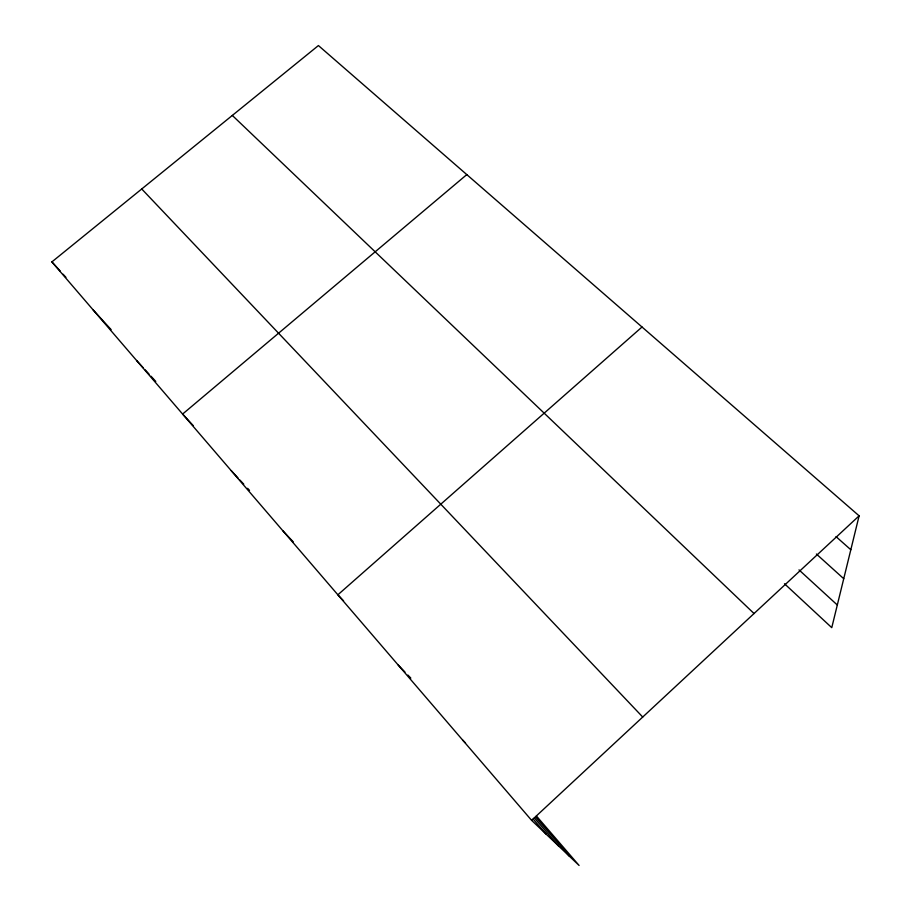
<?xml version="1.0" encoding="UTF-8"?>
<svg xmlns="http://www.w3.org/2000/svg" width="911" height="911" viewBox="0 0 911 911"><rect width="100%" height="100%" fill="white"/><g stroke="black" fill="none" stroke-linecap="round" stroke-linejoin="round"><path stroke-width="1.37" d="M536.385 815.949L579.089 865.45L531.614 820.355L51.893 261.901L318.417 45.55L859.107 515.831L831.766 627.668L784.485 583.746M531.614 820.355L859.107 515.831M642.016 327.015L337.867 594.815L343.561 600.816M466.796 174.605L182.61 414.061L193.189 425.539M836.025 536.625L850.817 549.743M816.404 554.036L843.734 578.701M798.993 569.887L837.311 605.006M232.328 115.435L754.035 613.536M462.572 739.994L465.532 742.966M398.141 664.984L404.974 672.045M407.889 675.062L410.815 678.091M141.729 188.976L642.722 717.037M282.968 530.908L293.353 541.988M231.314 470.759L238.022 477.99M239.935 480.051L243.761 484.185M247.598 488.307L249.512 490.369M136.604 360.517L143.312 367.839M145.236 369.923L149.062 374.102M150.975 376.197L155.77 381.424M93.104 309.877L111.131 329.623M51.893 261.901L60.308 271.148M63.11 274.234L65.911 277.32M535.645 817.053L569.534 856.386M534.347 817.862L558.409 845.818M533.151 819.057L546.099 834.123"/></g></svg>
